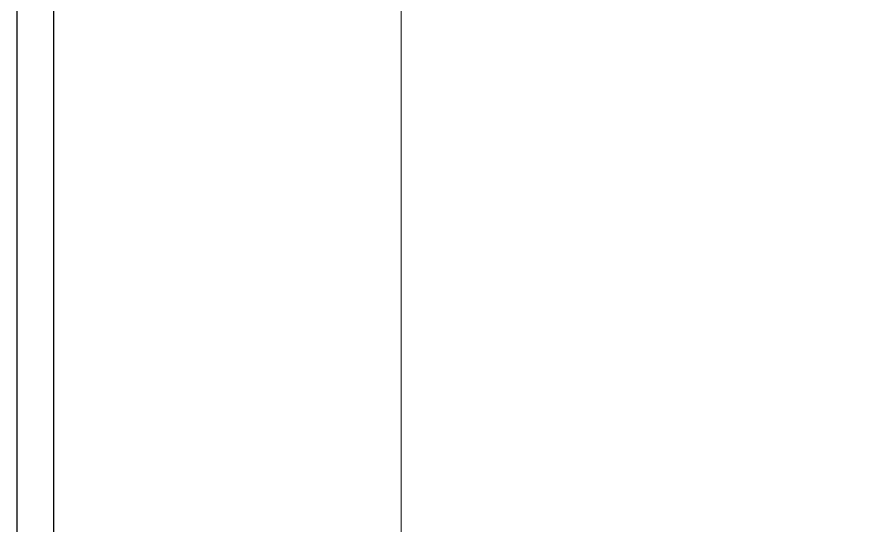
# Model space of a CAD drawing. Header units: millimetres. Extents: x -343543 to 400519, y -115663 to 104219.
# Drawn here: x -149713.1 to -149477.5, y 5175.3 to 5314.4 of the extents above; entities that cross this region are included whole.
import ezdxf

# ---------------------------------------------------------------- set-up
doc = ezdxf.new("R2010")
doc.units = ezdxf.units.MM
for name, color, linetype, lineweight in [('A-SYMBOLS', 10, 'Continuous', 13), ('XREF MAT BANG TUONG XAY$0$01.Xref _MB T1$0$A-FURN', 8, 'Continuous', 5), ('XREF MAT BANG TUONG XAY$0$01.Xref _MB T1$0$A-TEXT', 8, 'Continuous', 25)]:
    doc.layers.add(name, color=color, linetype=linetype, lineweight=lineweight)
doc.layers.add('XREF MAT BANG TUONG XAY$0$A-FNSH', color=8, linetype='Continuous')

# ---------------------------------------------------------------- blocks, each defined once
blk = doc.blocks.new('XREF MAT BANG TUONG XAY$0$01.Xref _MB T1$0$Phong tam')
at = {"layer": 'XREF MAT BANG TUONG XAY$0$01.Xref _MB T1$0$A-FURN', "color": 8, "elevation": 0}
blk.add_lwpolyline([(-330, 2460), (-235, 2460), (-235, 1480), (-330, 1480)], close=True, dxfattribs=at)
blk = doc.blocks.new('01.Xref _MB T1')
at = {"layer": 'XREF MAT BANG TUONG XAY$0$A-FNSH', "color": 8}
for points in [[(33180.0013, 4479.99998), (31630.0013, 4480.00014), (31630.0013, 5459.99999), (32825.00096, 5459.99999), (32825.00096, 5604.99999), (31630.0013, 5604.99999), (31630.0013, 6584.99999), (32825.0013, 6584.99999), (32825.0013, 6729.99999), (31630.0013, 6729.99999), (31630.0013, 7709.99999), (32825.00071, 7709.99999), (32825.00071, 7854.99999), (31630.0013, 7854.99999), (31630.0013, 8834.99999), (32825.00067, 8834.99999), (32825.00067, 8979.99999), (31630.00143, 8980.00015), (31630.01054, 9964.99999), (32975.0013, 9964.99999), (32975.0013, 10224.99999), (31620.00486, 10224.99999)], [(31620.0013, 4470.00014), (31620.0013, 5469.99999), (32815.00096, 5469.99999), (32815.00096, 5594.99999), (31620.0013, 5594.99999), (31620.0013, 6594.99999), (32815.0013, 6594.99999), (32815.0013, 6719.99999), (31620.0013, 6719.99999), (31620.0013, 7719.99999), (32815.00071, 7719.99999), (32815.00071, 7844.99999), (31620.0013, 7844.99999), (31620.0013, 8844.99999), (32815.00067, 8844.99999), (32815.00067, 8969.99999), (31620.00134, 8970.00015), (31620.01063, 9974.99999), (32965.0013, 9974.99999), (32965.0013, 10214.99999), (31620.00671, 10214.99999)]]:
    blk.add_lwpolyline(points, dxfattribs=at)
at = {"layer": 'XREF MAT BANG TUONG XAY$0$01.Xref _MB T1$0$A-TEXT', "color": 8, "xscale": -1}
blk.add_blockref('XREF MAT BANG TUONG XAY$0$01.Xref _MB T1$0$Phong tam', (31395.0001, 2999.99999), dxfattribs=at)

msp = doc.modelspace()

# ---------------------------------------------------------------- block references
at = {"layer": 'A-SYMBOLS'}
msp.add_blockref('01.Xref _MB T1', (-181333.08, 0), dxfattribs=at)

doc.saveas('drawing.dxf')
